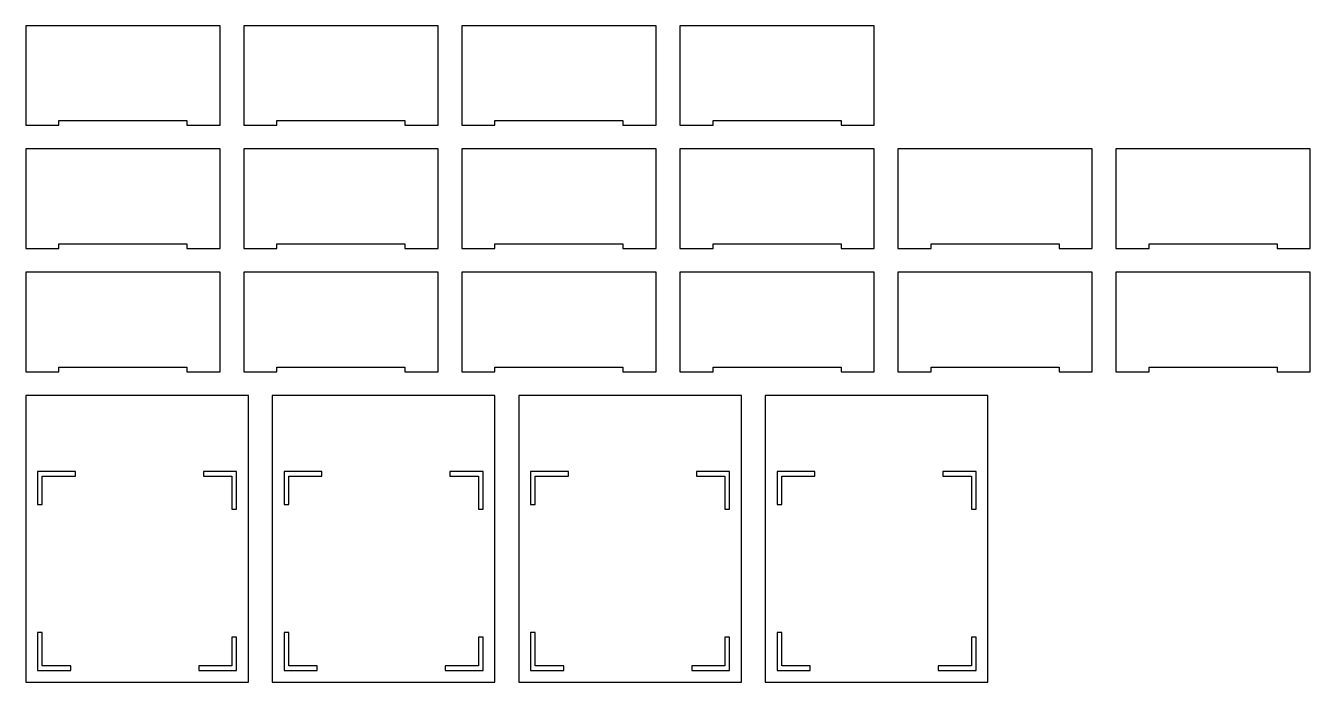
# Model space of a CAD drawing. Header units: millimetres. Extents: x 0 to 542, y 0 to 277.
import ezdxf

# ---------------------------------------------------------------- set-up
doc = ezdxf.new("R2010")
doc.units = ezdxf.units.MM
doc.layers.add('CUT', color=7, linetype='CONTINUOUS')

msp = doc.modelspace()

# ---------------------------------------------------------------- linework, layer by layer
at = {"layer": 'CUT'}
for points in [[(0, 235), (14, 235), (14, 237), (68, 237), (68, 235), (82, 235), (82, 277), (0, 277)], [(92, 235), (106, 235), (106, 237), (160, 237), (160, 235), (174, 235), (174, 277), (92, 277)], [(184, 235), (198, 235), (198, 237), (252, 237), (252, 235), (266, 235), (266, 277), (184, 277)], [(276, 235), (290, 235), (290, 237), (344, 237), (344, 235), (358, 235), (358, 277), (276, 277)], [(0, 183), (14, 183), (14, 185), (68, 185), (68, 183), (82, 183), (82, 225), (0, 225)], [(92, 183), (106, 183), (106, 185), (160, 185), (160, 183), (174, 183), (174, 225), (92, 225)], [(184, 183), (198, 183), (198, 185), (252, 185), (252, 183), (266, 183), (266, 225), (184, 225)], [(276, 183), (290, 183), (290, 185), (344, 185), (344, 183), (358, 183), (358, 225), (276, 225)], [(368, 183), (382, 183), (382, 185), (436, 185), (436, 183), (450, 183), (450, 225), (368, 225)], [(460, 183), (474, 183), (474, 185), (528, 185), (528, 183), (542, 183), (542, 225), (460, 225)], [(0, 131), (14, 131), (14, 133), (68, 133), (68, 131), (82, 131), (82, 173), (0, 173)], [(92, 131), (106, 131), (106, 133), (160, 133), (160, 131), (174, 131), (174, 173), (92, 173)], [(184, 131), (198, 131), (198, 133), (252, 133), (252, 131), (266, 131), (266, 173), (184, 173)], [(276, 131), (290, 131), (290, 133), (344, 133), (344, 131), (358, 131), (358, 173), (276, 173)], [(368, 131), (382, 131), (382, 133), (436, 133), (436, 131), (450, 131), (450, 173), (368, 173)], [(460, 131), (474, 131), (474, 133), (528, 133), (528, 131), (542, 131), (542, 173), (460, 173)], [(0, 0), (94, 0), (94, 121), (0, 121)], [(104, 0), (198, 0), (198, 121), (104, 121)], [(208, 0), (302, 0), (302, 121), (208, 121)], [(312, 0), (406, 0), (406, 121), (312, 121)], [(5, 89), (5, 75), (7, 75), (7, 87), (21, 87), (21, 89)], [(75, 87), (87, 87), (87, 73), (89, 73), (89, 89), (75, 89)], [(109, 89), (109, 75), (111, 75), (111, 87), (125, 87), (125, 89)], [(179, 87), (191, 87), (191, 73), (193, 73), (193, 89), (179, 89)], [(213, 89), (213, 75), (215, 75), (215, 87), (229, 87), (229, 89)], [(283, 87), (295, 87), (295, 73), (297, 73), (297, 89), (283, 89)], [(317, 89), (317, 75), (319, 75), (319, 87), (333, 87), (333, 89)], [(387, 87), (399, 87), (399, 73), (401, 73), (401, 89), (387, 89)], [(7, 7), (7, 21), (5, 21), (5, 5), (19, 5), (19, 7)], [(89, 5), (89, 19), (87, 19), (87, 7), (73, 7), (73, 5)], [(111, 7), (111, 21), (109, 21), (109, 5), (123, 5), (123, 7)], [(193, 5), (193, 19), (191, 19), (191, 7), (177, 7), (177, 5)], [(215, 7), (215, 21), (213, 21), (213, 5), (227, 5), (227, 7)], [(297, 5), (297, 19), (295, 19), (295, 7), (281, 7), (281, 5)], [(319, 7), (319, 21), (317, 21), (317, 5), (331, 5), (331, 7)], [(401, 5), (401, 19), (399, 19), (399, 7), (385, 7), (385, 5)]]:
    msp.add_lwpolyline(points, close=True, dxfattribs=at)

doc.saveas('drawing.dxf')
